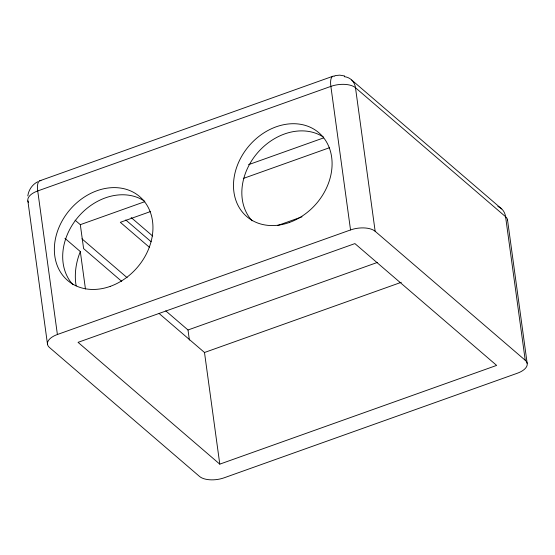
<?xml version="1.0" encoding="UTF-8"?>
<svg xmlns="http://www.w3.org/2000/svg" width="555" height="555" viewBox="0 0 555 555"><rect width="100%" height="100%" fill="white"/><g stroke="black" fill="none" stroke-linecap="round" stroke-linejoin="round"><path stroke-width="0.83" d="M27.805 195.894C28.603 189.97 32.322 184.433 37.726 181.776M39.676 180.833L332.82 76.285M75.105 220.196L80.315 224.671L144.834 201.659M248.557 164.668L323.69 137.869M150.46 211.566L120.331 222.312L149.642 247.502M243.284 178.46L329.601 147.679M277.576 225.538L302.003 216.825M57.394 334.498L350.538 229.95A18.426 8.963 -7.8 0 1 375.159 231.303L525.238 360.278A18.426 8.963 -7.8 0 1 517.295 373.251L224.151 477.8A18.426 8.963 -7.8 0 1 199.529 476.447L49.45 347.472A18.426 8.963 -7.8 0 1 57.394 334.498L37.733 190.941A18.426 6.369 70.4 0 1 40.966 180.639M165.744 310.849L188.006 329.982L377.421 262.425M159.16 313.533L204.497 352.494L401.314 282.294M219.787 464.146L496.642 365.405L354.902 243.596L78.047 342.345L219.787 464.146L204.497 352.494M334.936 75.633L339.729 75.14L344.634 75.973M351.724 80.045L501.727 208.937M131.174 217.56L152.667 236.035M125.749 219.94L151.154 241.765M81.932 238.823L127.109 277.653M121.705 281.35L83.597 248.598L80.315 224.671M64.928 238.331L80.322 251.561L85.449 288.982M507.499 219.759L527.167 363.324M525.238 360.278L505.577 216.714A18.426 14.784 -49.3 0 0 497.856 206.481M375.159 231.303L355.491 87.746A18.426 14.784 -49.3 0 0 344.308 76.659M350.538 229.95L330.87 86.386A18.426 6.369 70.4 0 1 334.811 76.25M188.006 329.982L189.387 340.055M27.861 200.868L47.522 344.426M28.541 202.513A18.426 8.963 -7.8 0 1 37.733 190.941L330.87 86.386A18.426 8.963 -7.8 0 1 355.491 87.746L505.577 216.714A18.426 8.963 -7.8 0 1 507.582 220.654M72.962 284.715A55.278 44.358 -49.3 0 1 78.158 216.998A55.278 44.358 -49.3 0 1 144.314 200.986M76.139 285.867A64.491 51.754 -49.3 0 1 80.322 251.561M252.102 220.821A55.278 44.358 -49.3 0 1 257.305 153.104A55.278 44.358 -49.3 0 1 323.454 137.092M110.216 286.38A55.278 44.358 -49.3 0 0 142.684 199.509A55.278 44.358 -49.3 0 0 58.06 229.701A55.278 44.358 -49.3 0 0 110.216 286.38M289.356 222.486A55.278 44.358 -49.3 0 0 321.824 135.614A55.278 44.358 -49.3 0 0 237.2 165.806A55.278 44.358 -49.3 0 0 289.356 222.486"/></g></svg>
